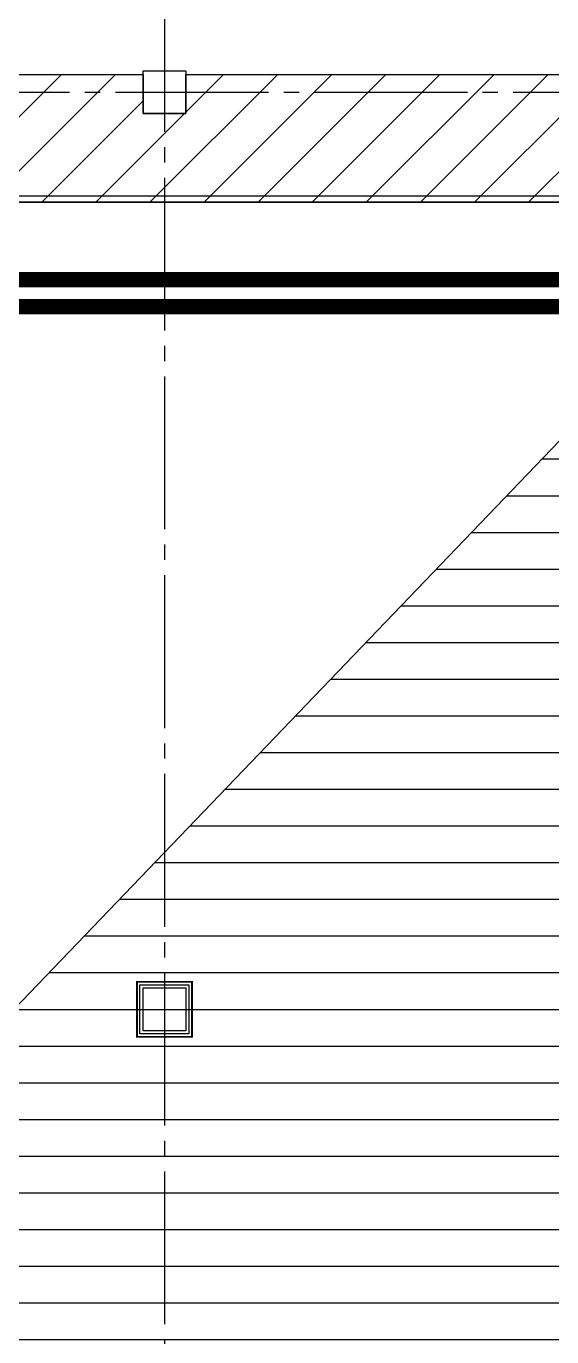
# Model space of a CAD drawing. Extents: x -18489 to 195597, y -1599 to 112111.
# Drawn here: x 19934 to 20793, y 5465 to 7608 of the extents above; entities that cross this region are included whole.
import ezdxf
from ezdxf.enums import TextEntityAlignment as Align

# ---------------------------------------------------------------- set-up
doc = ezdxf.new("R2010")
doc.units = 0
doc.header["$LTSCALE"] = 100
doc.linetypes.add('X-S-FAB-L10$0$COL-CEN-LIN', pattern=[3.25, 2.5, -0.25, 0.25, -0.25])
for name, color, linetype in [('188K-SM-03-F10-ARCH-PA-Y2257103$0$K-AREA', 53, 'Continuous'), ('188K-SM-03-F10-ARCH-PA-Y2257103$0$K-AREA-細區', 53, 'Continuous'), ('188K-SM-03-F10-ARCH-PA-Y2257103$0$K-P1S-4.2-單抗', 53, 'Continuous'), ('188K-SM-03-F10-ARCH-PA-Y2257103$0$K-岩棉 2hr 7.5-單抗', 53, 'Continuous'), ('188K-SM-07-F10-MECH-CR PIPE-Y2257103$0$00_AC_CHS_12℃', 4, 'Continuous'), ('188K-SM-07-F10-MECH-CR PIPE-Y2257103$0$00_AC_CHS_20℃', 3, 'Continuous'), ('X-S-FAB-L10$0$0-DIM-TXT', 8, 'Continuous'), ('X-S-FAB-L10$0$04', 8, 'Continuous'), ('X-S-FAB-L10$0$BLOCK', 8, 'Continuous'), ('X-S-FAB-L10$0$CCL', 8, 'X-S-FAB-L10$0$COL-CEN-LIN'), ('X-S-FAB-L10$0$COL-S', 8, 'Continuous'), ('X-S-FAB-L10$0$DIM-SEC', 8, 'Continuous'), ('X-S-FAB-L10$0$HATCH-L', 8, 'Continuous'), ('X-S-FAB-L10$0$PEN4', 8, 'Continuous')]:
    doc.layers.add(name, color=color, linetype=linetype)
doc.styles.add('X-S-FAB-L10$0$CHINA', font='simplex.shx', dxfattribs={"width": 0.75, "bigfont": 'chineset.shx'})
doc.styles.add('X-S-FAB-L10$0$Standard', font='', dxfattribs={"width": 0.8})
doc.styles.add('X-S-FAB-L10$0$TG_NOTE_TEXT', font='simplex.shx', dxfattribs={"width": 0.75, "bigfont": 'chineset.shx'})
doc.styles.get('X-S-FAB-L10$0$Standard').set_extended_font_data('Microsoft JhengHei')

# ---------------------------------------------------------------- blocks, each defined once
blk = doc.blocks.new('X-S-FAB-L10$0$FAB2-L05')
at = {"layer": 'X-S-FAB-L10$0$CCL'}
for p, q in [((-6000, 11005), (-6000, 0)), ((-26880, 8220), (1210, 8220)), ((-26880, 6720), (1210, 6720))]:
    blk.add_line(p, q, dxfattribs=at)
at = {"layer": 'X-S-FAB-L10$0$COL-S'}
for points in [[(-6035, 8255), (-5965, 8255), (-5965, 8185), (-6035, 8185)], [(-6035, 6755), (-5965, 6755), (-5965, 6685), (-6035, 6685)]]:
    blk.add_lwpolyline(points, close=True, dxfattribs=at)
blk = doc.blocks.new('*U225')
blk.add_lwpolyline([(0, 0.5), (65.247, 0.5), (65.554, 0.09), (65.554, 0.3), (65.554, 0.818), (65.796, 0.5, 0.234256), (65.797, 0.5), (131.109, 0.5)], format="xyb")
blk = doc.blocks.new('X-S-FAB-L10')
at = {"layer": 'X-S-FAB-L10$0$PEN4'}
h = blk.add_hatch(dxfattribs=at)
h.set_pattern_fill('LINE', color=256, scale=480)
h.set_pattern_definition([(0, (0, 0), (0, 60), [])])
h.paths.add_polyline_path([(16745, -35), (15995, -35), (15995, 35), (15925, 35), (15925, -35), (15155, -35), (15155, 35), (15085, 35), (15085, -35), (15155, -35), (15155, -250), (13920, -250), (19914.055, 6000), (21180, 7320), (21180, 5520), (23465, 5520), (23485, 3587.5), (24315, 3587.5), (24315, 1870), (17075, 1870), (17075, 2060), (16745, 2060), (16745, -21.034)])
at = {"layer": 'DefPoints'}
blk.add_lwpolyline([(16745, -35), (15995, -35), (15995, 35), (15925, 35), (15925, -35), (15155, -35), (15155, 35), (15085, 35), (15085, -35), (15155, -35), (15155, -250), (13920, -250), (19914.055, 6000), (21180, 7320), (21180, 5520), (23465, 5520), (23485, 3587.5), (24315, 3587.5), (24315, 1870), (17075, 1870), (17075, 2060), (16745, 2060), (16745, -21.034)], close=True, dxfattribs=at)
at = {"layer": 'X-S-FAB-L10$0$04'}
for p, q in [((19774, 7528.8), (20125, 7528.8)), ((20125, 7528.8), (20125, 7465)), ((20195, 7465), (20195, 7528.8)), ((20195, 7528.8), (20965, 7528.8)), ((20125, 7465), (20195, 7465)), ((21180, 7320), (19200, 7320))]:
    blk.add_line(p, q, dxfattribs=at)
at = {"layer": 'X-S-FAB-L10$0$COL-S'}
for p, q in [((20125, 7535), (20195, 7535)), ((20125, 7465), (20125, 7535)), ((20195, 7535), (20195, 7465)), ((20195, 7465), (20125, 7465)), ((20125, 6035), (20195, 6035)), ((20125, 5965), (20125, 6035)), ((20195, 6035), (20195, 5965)), ((20195, 5965), (20125, 5965))]:
    blk.add_line(p, q, dxfattribs=at)
at = {"layer": 'X-S-FAB-L10$0$HATCH-L', "linetype": 'Continuous'}
for p, q in [((19782.757, 7320), (19991.557, 7528.8)), ((19871.145, 7320), (20079.945, 7528.8)), ((20136.31, 7320), (20345.11, 7528.8)), ((20195, 7467.078), (20256.722, 7528.8)), ((20224.699, 7320), (20433.499, 7528.8)), ((20313.087, 7320), (20521.887, 7528.8)), ((20401.475, 7320), (20610.275, 7528.8)), ((20489.864, 7320), (20698.664, 7528.8)), ((20578.252, 7320), (20787.052, 7528.8)), ((20666.64, 7320), (20875.44, 7528.8)), ((20755.029, 7320), (20963.829, 7528.8)), ((19959.534, 7320), (20125, 7485.466)), ((20047.922, 7320), (20192.922, 7465))]:
    blk.add_line(p, q, dxfattribs=at)
at = {"layer": 'X-S-FAB-L10$0$BLOCK'}
blk.add_blockref('X-S-FAB-L10$0$FAB2-L05', (26160, -720), dxfattribs=at)
at = {"layer": 'X-S-FAB-L10$0$DIM-SEC', "xscale": 79.99999999999999, "yscale": 79.99999999999999, "zscale": 79.99999999999999, "rotation": 46.19751215650524}
blk.add_blockref('*U225', (13948.869, -277.687), dxfattribs=at)
at = {"style": 'X-S-FAB-L10$0$TG_NOTE_TEXT', "width": 0.5, "flags": 1}
for p in [(7463.301, 9020), (18268.251, 8649), (11197.77, 4800.167), (16485.801, 4800.167), (25420.27, 2635), (13360, 320.001, 0), (7463.301, -33.333)]:
    blk.add_attdef('WH', text='', height=20, dxfattribs=at).set_placement(p, align=Align.BOTTOM_LEFT)
at = {"width": 0.5}
for style, p in [('X-S-FAB-L10$0$TG_NOTE_TEXT', (7585, 9020)), ('X-S-FAB-L10$0$TG_NOTE_TEXT', (18389.95, 8649)), ('X-S-FAB-L10$0$TG_NOTE_TEXT', (11117.5, 4813.5)), ('X-S-FAB-L10$0$TG_NOTE_TEXT', (16607.5, 4813.5)), ('X-S-FAB-L10$0$TG_NOTE_TEXT', (25350, 2635)), ('X-S-FAB-L10$0$Standard', (13129.375, 325.001, 0)), ('X-S-FAB-L10$0$TG_NOTE_TEXT', (7585, -20))]:
    blk.add_attdef('DESC', text='', height=10, dxfattribs=dict(at, style=style)).set_placement(p, align=Align.BOTTOM_LEFT)
for tag, style, p in [('TYPE', 'X-S-FAB-L10$0$TG_NOTE_TEXT', (7619.286, 9020)), ('NO', 'X-S-FAB-L10$0$TG_NOTE_TEXT', (7650.095, 9020)), ('TYPE', 'X-S-FAB-L10$0$TG_NOTE_TEXT', (18424.236, 8649)), ('NO', 'X-S-FAB-L10$0$TG_NOTE_TEXT', (18455.045, 8649)), ('NO', 'X-S-FAB-L10$0$TG_NOTE_TEXT', (11088.595, 4813.5)), ('TYPE', 'X-S-FAB-L10$0$TG_NOTE_TEXT', (11151.786, 4813.5)), ('TYPE', 'X-S-FAB-L10$0$TG_NOTE_TEXT', (16641.786, 4813.5)), ('NO', 'X-S-FAB-L10$0$TG_NOTE_TEXT', (16672.595, 4813.5)), ('NO', 'X-S-FAB-L10$0$TG_NOTE_TEXT', (25313, 2635)), ('TYPE', 'X-S-FAB-L10$0$TG_NOTE_TEXT', (25350, 2635)), ('NO', 'X-S-FAB-L10$0$Standard', (13100, 320.001, 0)), ('TYPE', 'X-S-FAB-L10$0$Standard', (13129.375, 320.001, 0)), ('TYPE', 'X-S-FAB-L10$0$TG_NOTE_TEXT', (7619.286, -20)), ('NO', 'X-S-FAB-L10$0$TG_NOTE_TEXT', (7650.095, -20))]:
    blk.add_attdef(tag, text='', height=10, dxfattribs=dict(at, style=style)).set_placement(p, align=Align.BOTTOM_RIGHT)
at = {"style": 'X-S-FAB-L10$0$TG_NOTE_TEXT', "width": 0.5, "flags": 1}
for rotation, p in [(180, (43, 7480)), (180, (943, 7480)), (90, (24310, 3717.77)), (270, (17080, 1711.699))]:
    blk.add_attdef('WH', text='', height=20, rotation=rotation, dxfattribs=at).set_placement(p, align=Align.BOTTOM_LEFT)
at = {"width": 0.5}
for rotation, style, p in [(180, 'X-S-FAB-L10$0$Standard', (317.625, 7480)), (180, 'X-S-FAB-L10$0$Standard', (1217.625, 7480)), (90, 'X-S-FAB-L10$0$TG_NOTE_TEXT', (24310, 3647.5)), (270, 'X-S-FAB-L10$0$TG_NOTE_TEXT', (17080, 1605))]:
    blk.add_attdef('DESC', text='', height=10, rotation=rotation, dxfattribs=dict(at, style=style)).set_placement(p, align=Align.BOTTOM_LEFT)
for tag, rotation, style, p in [('TYPE', 180, 'X-S-FAB-L10$0$Standard', (317.625, 7480)), ('NO', 180, 'X-S-FAB-L10$0$Standard', (347, 7480)), ('TYPE', 180, 'X-S-FAB-L10$0$Standard', (1217.625, 7480)), ('NO', 180, 'X-S-FAB-L10$0$Standard', (1247, 7480)), ('TYPE', 90, 'X-S-FAB-L10$0$TG_NOTE_TEXT', (24310, 3647.5)), ('NO', 90, 'X-S-FAB-L10$0$TG_NOTE_TEXT', (24310, 3610.5)), ('TYPE', 270, 'X-S-FAB-L10$0$TG_NOTE_TEXT', (17080, 1605)), ('NO', 270, 'X-S-FAB-L10$0$TG_NOTE_TEXT', (17080, 1573))]:
    blk.add_attdef(tag, text='', height=10, rotation=rotation, dxfattribs=dict(at, style=style)).set_placement(p, align=Align.BOTTOM_RIGHT)
at = {"layer": 'X-S-FAB-L10$0$0-DIM-TXT', "style": 'X-S-FAB-L10$0$CHINA', "width": 0.75}
for p in [(667.414, 7855.1, -2689.4), (22627.353, 6728.814), (25644.722, 6728.814), (24778.787, 5569.051), (1118.252, 4980), (417.801, 4594.623), (23874.84, 4355), (22927.43, 4330.122), (23749.869, 3901.367), (417.801, 3765.236), (1118.252, 3730), (417.801, 3115.79), (536.882, 2227.832), (16908.994, 1782.652), (888.445, 880.466), (16977.43, 750), (18878.841, 750), (25641.221, 553.233), (21364.03, 526.894)]:
    blk.add_attdef('HIG', text='', height=80, dxfattribs=at).set_placement(p, align=Align.MIDDLE_LEFT)
blk = doc.blocks.new('188K-SM-07-F10-MECH-CR PIPE-Y2257103')
at = {"layer": '188K-SM-07-F10-MECH-CR PIPE-Y2257103$0$00_AC_CHS_12℃', "ltscale": 1000, "const_width": 25}
blk.add_lwpolyline([(1851.868, 8891.806), (17554.694, 8891.806), (17554.694, 8533.781), (18869.339, 8533.781), (18869.339, 8210.953), (19145.512, 8210.953), (19145.512, 7193.101), (21593.159, 7193.101), (21593.159, 6074.065)], dxfattribs=at)
at = {"layer": '188K-SM-07-F10-MECH-CR PIPE-Y2257103$0$00_AC_CHS_20℃', "ltscale": 1000, "const_width": 25}
blk.add_lwpolyline([(1851.868, 8847.601), (17514.253, 8847.601), (17514.253, 8489.576), (18832.722, 8489.576), (18832.722, 8166.748), (19093.353, 8166.748), (19093.353, 7148.896), (21554.57, 7148.896), (21554.57, 6074.065)], dxfattribs=at)
blk = doc.blocks.new('188K-SM-03-F10-ARCH-PA-Y2257103')
at = {"layer": '188K-SM-03-F10-ARCH-PA-Y2257103$0$K-AREA', "const_width": 3, "elevation": 0}
blk.add_lwpolyline([(19320, 7320), (21650, 7320), (21650, 5950), (24305, 5950), (24305, 5575), (23575, 5575), (23575, 5050), (23490, 5050), (23490, 4550), (23470, 4550), (23470, 3572.5), (24305, 3572.5), (24305, 2070), (16745, 2070)], dxfattribs=at)
at = {"layer": '188K-SM-03-F10-ARCH-PA-Y2257103$0$K-AREA', "color": 1, "const_width": 3}
blk.add_lwpolyline([(20115, 6045), (20205, 6045), (20205, 5955), (20115, 5955)], close=True, dxfattribs=at)
at = {"layer": '188K-SM-03-F10-ARCH-PA-Y2257103$0$K-AREA-細區', "const_width": 1}
blk.add_lwpolyline([(20115, 6045), (20205, 6045), (20205, 5955), (20115, 5955)], close=True, dxfattribs=at)
at = {"layer": '188K-SM-03-F10-ARCH-PA-Y2257103$0$K-P1S-4.2-單抗'}
for points in [[(20115, 6045), (20205, 6045), (20205, 5955), (20115, 5955)], [(20120, 6040), (20200, 6040), (20200, 5960), (20120, 5960)]]:
    blk.add_lwpolyline(points, close=True, dxfattribs=at)
at = {"layer": '188K-SM-03-F10-ARCH-PA-Y2257103$0$K-岩棉 2hr 7.5-單抗'}
for p, q in [((21359.5, 7330), (19320, 7330)), ((21359.5, 7320), (19320, 7320))]:
    blk.add_line(p, q, dxfattribs=at)

msp = doc.modelspace()

# ---------------------------------------------------------------- block references
msp.add_blockref('X-S-FAB-L10', (0, 0))

# ---------------------------------------------------------------- next in the draw order: block references
msp.add_blockref('188K-SM-07-F10-MECH-CR PIPE-Y2257103', (0, 0))

# ---------------------------------------------------------------- next in the draw order: block references
msp.add_blockref('188K-SM-03-F10-ARCH-PA-Y2257103', (0, 0))

doc.saveas('drawing.dxf')
